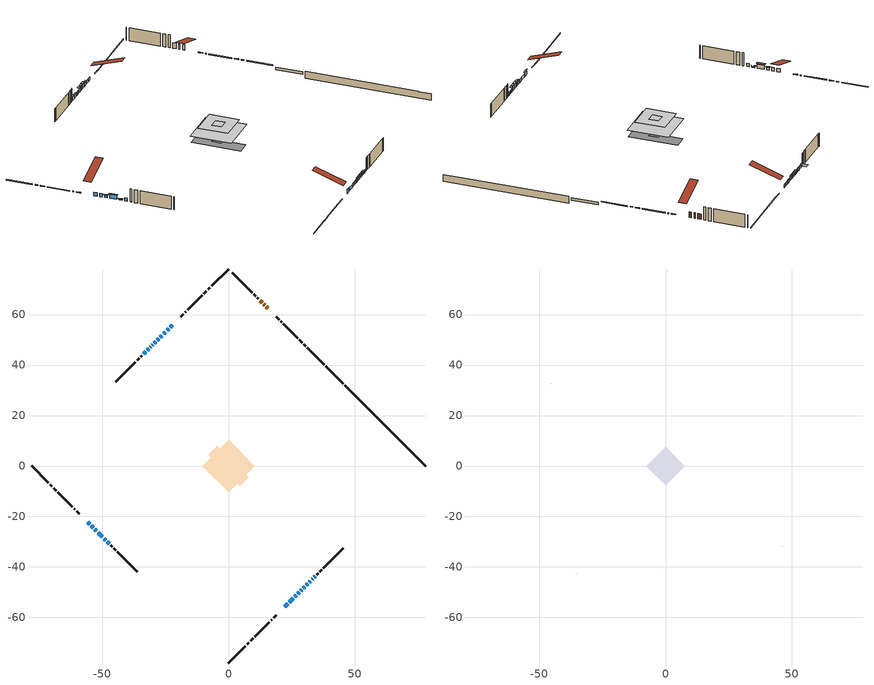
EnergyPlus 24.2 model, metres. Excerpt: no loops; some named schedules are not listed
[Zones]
conditioned space
 floor outside (Floor1 construction): -0.49,0 0,0.49 0.49,0 0,-0.49 z0.62
 floor outside (Floor2 construction): -0.43,0 0,0.43 0.43,0 0,-0.43 z0.62
 floor adiabatic (Floor5 construction): -2.42,0 0,2.42 2.42,0 0,-2.42 z0.62
 floor adiabatic (AdiabaticFloorConstruction): -10.45,0 0,10.45 10.45,0 0,-10.45 z3.06
 floor foundation (Slab1 construction): -7.97,4.53 -4.53,7.97 7.97,-4.53 4.53,-7.97 z-1.97
 floor foundation (Slab2 construction): -2.42,0 0,2.42 2.42,0 0,-2.42 z-0.65
 wall outside (RimJoist1 construction): 0,-78.03 6.7,-71.32 / -78.03,0 -71.32,-6.7 / 0,78.03 -6.7,71.32 / 37.92,40.11 31.22,46.81 z0.62:0.92
 wall outside (RimJoist2 construction): 7.36,-70.67 8.07,-69.96 / -70.67,-7.36 -69.96,-8.07 / -7.36,70.67 -8.07,69.96 / 30.56,47.47 29.85,48.18 z0.62:0.92
 wall outside (RimJoist3 construction): 8.72,-69.3 9.83,-68.2 / -69.3,-8.72 -68.2,-9.83 / -8.72,69.3 -9.83,68.2 / 29.19,48.83 28.09,49.94 z0.62:0.92
 wall outside (RimJoist4 construction): 10.49,-67.54 16.23,-61.8 / -67.54,-10.49 -61.8,-16.23 / -10.49,67.54 -16.23,61.8 / 27.43,50.59 21.69,56.34 z0.62:0.92
 wall outside (RimJoist5 construction): 16.89,-61.14 17.19,-60.83 / -61.14,-16.89 -60.83,-17.19 / -16.89,61.14 -17.19,60.83 / 21.03,56.99 20.72,57.3 z0.62:0.92
 wall outside (RimJoist6 construction): 17.85,-60.18 18.96,-59.07 / -60.18,-17.85 -59.07,-18.96 / -17.85,60.18 -18.96,59.07 / 20.07,57.96 18.96,59.06 z0.62:0.92
 wall outside (AdiabaticWallConstruction 1): 15.59,62.43 14.99,63.04 / 14.33,63.7 13.99,64.04 / 13.33,64.7 12.52,65.5 z0.62:2.65
 wall outside (AdiabaticWallConstruction): 22.32,-55.7 23.47,-54.55 z0.62:1.89; -22.32,55.7 -23.09,54.93 / -23.75,54.28 -24.33,53.69 / -55.7,-22.32 -54.93,-23.09 / -54.28,-23.75 -53.62,-24.41 / 24.13,-53.9 25.57,-52.46 / 26.22,-51.8 26.81,-51.22 / -29.99,48.04 -30.21,47.81 / -30.87,47.16 -31.02,47.01 / 33.09,-44.94 33.38,-44.65 / -47.93,-30.09 -47.21,-30.81 z0.62:1.84; -24.99,53.04 -25.74,52.28 / -31.67,46.36 -32.21,45.82 / -32.87,45.16 -33.62,44.4 z0.62:1.69; 27.47,-50.56 28.01,-50.02 z0.62:1.59; 28.66,-49.36 28.99,-49.04 z0.62:2.04; -52.96,-25.06 -52.31,-25.71 z0.62:1.48; 29.64,-48.38 30.22,-47.81 / 30.87,-47.15 31.34,-46.68 / -26.4,51.63 -26.98,51.05 / -27.63,50.39 -28.21,49.82 / -28.86,49.16 -29.33,48.69 / 32,-46.03 32.43,-45.6 z0.62:2.15; -51.66,-26.37 -49.93,-28.1 z0.62:2.14; -49.28,-28.75 -48.59,-29.44 z0.62:0.93; 34.03,-44 34.39,-43.64 z0.62:1.33
 wall outside (Wall1 construction): 35.05,-42.98 35.51,-42.52 / -46.56,-31.47 -46.09,-31.93 / -34.28,43.75 -34.74,43.28 / 11.87,66.16 11.4,66.63 z0.62:5.5
 wall outside (Wall2 construction): 36.17,-41.86 36.95,-41.08 / -45.44,-32.59 -44.66,-33.37 / -35.4,42.63 -36.18,41.85 / 10.74,67.28 9.96,68.06 z0.62:5.5
 wall outside (Wall3 construction): 37.6,-40.42 45.51,-32.52 / -44,-34.03 -36.09,-41.93 / -36.84,41.19 -44.74,33.29 / 9.31,68.72 1.4,76.62 z0.62:5.5
 wall foundation (FoundationWall1 construction): 46.13,31.9,-1.97 46.13,31.9,0.62 74.84,3.19,0.62 74.84,3.19,0.46 78.03,0,0.46 78.03,0,-1.97
 wall foundation (FoundationWall2 construction): 45.47,32.55 38.57,39.45 z-0.65:0.26
 window (WindowConstruction): 22.32,-55.7 23.47,-54.55 z0.62:1.89
 window (WindowConstruction 3): -22.32,55.7 -23.09,54.94 z0.62:1.84
 window (WindowConstruction 4): -23.75,54.28 -24.33,53.69 z0.62:1.84
 window (WindowConstruction 5): -55.7,-22.32 -54.94,-23.09 z0.62:1.84
 window (WindowConstruction 6): -24.99,53.04 -25.74,52.28 z0.62:1.69
 window (WindowConstruction 7): -54.28,-23.75 -53.62,-24.41 z0.62:1.84
 window (WindowConstruction 8): 24.13,-53.9 25.57,-52.46 z0.62:1.84
 window (WindowConstruction 9): 26.23,-51.8 26.81,-51.22 z0.62:1.84
 window (WindowConstruction 10): 27.47,-50.56 28.01,-50.02 z0.62:1.59
 window (WindowConstruction 11): 28.66,-49.36 28.99,-49.04 z0.62:2.04
 window (WindowConstruction 20): -52.96,-25.06 -52.31,-25.71 z0.62:1.48
 window (WindowConstruction 12): 29.64,-48.38 30.22,-47.81 z0.62:2.14
 window (WindowConstruction 13): 30.87,-47.15 31.34,-46.68 z0.62:2.14
 window (WindowConstruction 14): -26.4,51.63 -26.98,51.05 z0.62:2.14
 window (WindowConstruction 15): -27.63,50.39 -28.21,49.82 z0.62:2.14
 window (WindowConstruction 16): -28.87,49.16 -29.33,48.69 z0.62:2.14
 window (WindowConstruction 17): -29.99,48.04 -30.21,47.81 z0.62:1.84
 window (WindowConstruction 18): -51.66,-26.37 -49.93,-28.1 z0.62:2.14
 window (WindowConstruction 19): 32,-46.03 32.43,-45.6 z0.62:2.14
 window (WindowConstruction 24): -30.87,47.16 -31.01,47.01 z0.62:1.84
 window (WindowConstruction 25): 33.09,-44.94 33.37,-44.65 z0.62:1.84
 window (WindowConstruction 21): -49.27,-28.75 -48.59,-29.44 z0.62:0.92
 window (WindowConstruction 22): -31.67,46.36 -32.21,45.82 z0.62:1.69
 window (WindowConstruction 23): 34.03,-44 34.39,-43.64 z0.62:1.33
 window (WindowConstruction 1): -47.93,-30.09 -47.21,-30.81 z0.62:1.84
 window (WindowConstruction 2): -32.87,45.16 -33.62,44.41 z0.62:1.69
 door (Door): 15.59,62.43 14.99,63.04 z0.62:2.65
 door (Door 1): 14.33,63.7 13.99,64.04 z0.62:2.65
 door (Door 2): 13.33,64.7 12.52,65.5 z0.62:2.65
 ceiling adiabatic (AdiabaticFloorConstruction): 0,-10.45 10.45,0 0,10.45 -10.45,0 z3.06
attic - vented
 floor to conditioned space (Floor3 construction Reversed): -2.42,0 0,2.42 2.42,0 0,-2.42 z5.5
 floor to conditioned space (Floor4 construction Reversed): -7.63,0 0,7.63 7.63,0 0,-7.63 z5.5
 wall outside (Wall5 construction): 46.17,-31.86 46.25,-31.77 / -35.44,-42.59 -35.35,-42.68 / -45.4,32.63 -45.49,32.54 / 0.75,77.28 0.66,77.37 z0.62:5.5
 roof outside (Roof1 construction): 21.67,-56.36,5.5 13.87,-48.56,9.17 11.82,-50.62,9.17 19.61,-58.41,5.5; -56.36,-21.67,5.5 -48.56,-13.87,9.17 -50.62,-11.82,9.17 -58.41,-19.61,5.5; -21.67,56.36,5.5 -13.87,48.56,9.17 -11.82,50.62,9.17 -19.61,58.41,5.5; 16.25,61.78,5.5 8.45,53.98,9.17 10.51,51.93,9.17 18.3,59.72,5.5
shading: 23.68,-54.34 22.11,-55.91 22.32,-56.12 23.9,-54.55 z2.19; -25.96,52.07 -24.78,53.25 -24.99,53.46 -26.17,52.28 z1.99; 28.22,-49.81 27.26,-50.77 27.69,-51.2 28.65,-50.24 z1.88; 29.2,-48.83 28.45,-49.58 28.88,-50.01 29.63,-49.26 z2.34; -52.1,-25.92 -53.17,-24.85 -53.38,-25.06 -52.31,-26.13 z1.78; 30.43,-47.6 29.43,-48.6 29.86,-49.03 30.86,-48.03 z2.44; 31.55,-46.47 30.66,-47.36 31.09,-47.79 31.98,-46.9 z2.44; -27.19,50.84 -26.19,51.84 -26.62,52.27 -27.62,51.27 z2.44; -28.42,49.61 -27.42,50.6 -27.85,51.04 -28.85,50.04 z2.44; -29.54,48.48 -28.65,49.37 -29.09,49.8 -29.98,48.91 z2.44; -49.72,-28.31 -51.87,-26.16 -52.3,-26.59 -50.15,-28.74 z2.44; 32.64,-45.38 31.79,-46.24 32.22,-46.67 33.07,-45.82 z2.44; -48.38,-29.65 -49.49,-28.54 -49.7,-28.75 -48.59,-29.86 z1.22; -32.42,45.61 -31.46,46.57 -31.67,46.78 -32.63,45.82 z1.99; 34.6,-43.43 33.82,-44.21 34.03,-44.42 34.81,-43.64 z1.63; -33.83,44.19 -32.66,45.37 -34.38,47.1 -35.56,45.92 z1.99
[Building]
Building 1: Terrain=Suburbs
[Site:Location]
London AP_ON: Latitude {deg}=43.03; Longitude {deg}=-81.15; Time Zone {hr}=-5; Elevation {m}=278; Keep Site Location Information=Yes
[Site:GroundTemperature:Shallow]
3.98693, 1.93205, 1.76749, 2.74264, 6.6573, 10.5537, 13.9317, 16.0716, 16.2534, 14.513, 11.2211, 7.44421
[Site:WaterMainsTemperature]
Calculation Method=Schedule; Temperature Schedule=mains temperature schedule
[Material] Roughness=Rough; Thermal Absorptance=0.9
Name | Thickness {m} | Conductivity {W/m-K} | Density {kg/m3} | Specific Heat {J/kg-K} | Solar Absorptance | Visible Absorptance
asphalt or fiberglass shingles | 0.00635 | 0.162714 | 1121.4 | 1465.45 | 0.4 | 0.4
ceiling stud and cavity | 0.1397 | 0.0769517 | 65.682 | 1177.47 | 0.7 | 0.7
ceiling stud and cavity 1 | 0.1397 | 0.0763592 | 65.682 | 1177.47 | 0.7 | 0.7
concrete 4.0 in. | 0.1016 | 1.803125 | 2242.8 | 837.4 | 0.7 | 0.7
concrete 8.0 in. | 0.2032 | 1.803125 | 2242.8 | 837.4 | 0.7 | 0.7
door material | 0.04445 | 0.20624 | 512.64 | 1214.23 | 0.7 | 0.7
door material 1 | 0.04445 | 0.188738 | 512.64 | 1214.23 | 0.7 | 0.7
door material 2 | 0.04445 | 0.327969 | 512.64 | 1214.23 | 0.7 | 0.7
exterior vertical ins | 0.00202101 | 0.029427 | 32.04 | 1214.23 | 0.7 | 0.7
floor covering | 0.0127 | 0.0433444 | 54.468 | 1339.84 | 0.6 | 0.6
floor covering 1 | 0.0127 | 9.015625 | 54.468 | 1339.84 | 0.6 | 0.6
floor rigid ins; wall rigid ins | 0.512978 | 0.029427 | 32.04 | 1214.23 | 0.7 | 0.7
floor stud and cavity | 0.1397 | 0.466151 | 92.3553 | 1139.71 | 0.7 | 0.7
floor stud and cavity 1 | 0.0889 | 0.181937 | 50.32683 | 1063.81 | 0.7 | 0.7
floor stud and cavity 2 | 0.1397 | 0.105798 | 92.3553 | 1139.71 | 0.7 | 0.7
floor stud and cavity 3 | 0.1397 | 1.75129 | 37.0049 | 1207.88 | 0.7 | 0.7
furniture material conditioned space 1 | 0.1524 | 0.115458 | 640.8 | 1214.23 | 0.6 | 0.6
gypsum board | 0.0127 | 0.160291 | 801 | 837.4 | 0.6 | 0.6
gypsum board 1 | 0.00254 | 0.160291 | 801 | 837.4 | 0.6 | 0.6
gypsum board 2 | 0.0127 | 0.160291 | 801 | 837.4 | 0.7 | 0.7
osb sheathing 0.5 in. | 0.0127 | 0.115458 | 512.64 | 1214.23 | 0.7 | 0.7
osb sheathing 0.75 in. | 0.01905 | 0.115458 | 512.64 | 1214.23 | 0.7 | 0.7
osb sheathing 2.0 in. | 0.0508 | 0.115458 | 512.64 | 1214.23 | 0.7 | 0.7
rim joist rigid ins | 0.051816 | 0.029427 | 32.04 | 1214.23 | 0.7 | 0.7
rim joist stud and cavity | 0.0508 | 0.194335 | 50.32683 | 1063.81 | 0.6 | 0.6
rim joist stud and cavity 1 | 0.0508 | 0.349359 | 125.044 | 1163.47 | 0.6 | 0.6
rim joist stud and cavity 2 | 0.0508 | 0.0322138 | 125.044 | 1163.47 | 0.6 | 0.6
rim joist stud and cavity 3 | 0.0508 | 0.0296634 | 125.044 | 1163.47 | 0.6 | 0.6
rim joist stud and cavity 4 | 0.0508 | 0.0329873 | 125.044 | 1163.47 | 0.6 | 0.6
rim joist stud and cavity 5 | 0.0508 | 0.0298784 | 125.044 | 1163.47 | 0.6 | 0.6
wall stud and cavity | 0.1397 | 0.435945 | 139.0536 | 1170.24 | 0.7 | 0.7
wall stud and cavity 1 | 0.0889 | 0.237906 | 50.32683 | 1063.81 | 0.7 | 0.7
wall stud and cavity 2 | 0.1397 | 1.417 | 139.0536 | 1170.24 | 0.7 | 0.7
wall stud and cavity 3 | 0.0889 | 6.1454 | 50.32683 | 1063.81 | 0.6 | 0.6
wall stud and cavity 4 | 0.0889 | 0.380278 | 52.3479 | 1209.89 | 0.7 | 0.7
wall stud and cavity 5 | 0.0889 | 0.391764 | 83.0341 | 1211.67 | 0.7 | 0.7
wood siding | 0.0254 | 0.102417 | 544.68 | 1172.36 | 0.25 | 0.25
wood siding 1 | 0.00254 | 0.102417 | 544.68 | 1172.36 | 0.25 | 0.25
wood siding 2; wood siding 3; wood siding 4 | 0.0254 | 0.102417 | 544.68 | 1172.36 | 0.7 | 0.7
[WindowMaterial:SimpleGlazingSystem]
Name | U-Factor {W/m2-K} | Solar Heat Gain Coefficient
WindowMaterial | 2.906 | 0.68
WindowMaterial 1 | 3.304596 | 0.65
WindowMaterial 10 | 3.273367 | 0.55
WindowMaterial 11 | 3.21715 | 0.31
WindowMaterial 12 | 3.27223 | 0.54
WindowMaterial 13 | 5.16812 | 0.65
WindowMaterial 14 | 3.31425 | 0.52
WindowMaterial 15 | 3.30573 | 0.63
WindowMaterial 16 | 3.304596 | 0.47
WindowMaterial 17 | 3.230782 | 0.4
WindowMaterial 2 | 3.30346 | 0.65
WindowMaterial 3 | 3.281884 | 0.56
WindowMaterial 4 | 3.27734 | 0.53
WindowMaterial 5 | 3.273367 | 0.58
WindowMaterial 6 | 3.281884 | 0.55
WindowMaterial 7 | 3.267689 | 0.54
WindowMaterial 8 | 3.26428 | 0.46
WindowMaterial 9 | 2.93609 | 0.65
[Construction]
AdiabaticFloorConstruction: floor stud and cavity 3, floor rigid ins, osb sheathing 0.75 in., floor covering
AdiabaticWallConstruction: wood siding 3, wall rigid ins, wall stud and cavity 4, gypsum board
AdiabaticWallConstruction 1: wood siding 4, wall rigid ins, wall stud and cavity 4, gypsum board
Door: door material
Door 1: door material 1
Door 2: door material 2
Floor1 construction: floor stud and cavity, osb sheathing 0.75 in., floor covering
Floor2 construction: floor stud and cavity 1, floor covering 1
Floor3 construction Reversed: gypsum board, ceiling stud and cavity
Floor4 construction Reversed: gypsum board, ceiling stud and cavity 1
Floor5 construction: floor stud and cavity 2, osb sheathing 0.75 in., floor covering
FoundationWall1 construction: concrete 8.0 in.
FoundationWall2 construction: concrete 8.0 in., gypsum board 2
furniture construction conditioned space 1: furniture material conditioned space 1
PartitionWallConstruction: gypsum board, wall stud and cavity 5, gypsum board
RimJoist1 construction: wood siding 2, rim joist stud and cavity
RimJoist2 construction: wood siding 2, rim joist rigid ins, osb sheathing 2.0 in., rim joist stud and cavity 1
RimJoist3 construction: wood siding 2, osb sheathing 2.0 in., rim joist stud and cavity 2
RimJoist4 construction: wood siding 2, osb sheathing 2.0 in., rim joist stud and cavity 3
RimJoist5 construction: wood siding 2, osb sheathing 2.0 in., rim joist stud and cavity 4
RimJoist6 construction: wood siding 2, osb sheathing 2.0 in., rim joist stud and cavity 5
Roof1 construction: asphalt or fiberglass shingles
Slab1 construction; Slab2 construction: concrete 4.0 in.
Wall1 construction: wood siding, osb sheathing 0.5 in., wall stud and cavity, gypsum board
Wall2 construction: wood siding 1, wall stud and cavity 1, gypsum board 1
Wall3 construction: wood siding, osb sheathing 0.5 in., wall stud and cavity 2, gypsum board
Wall5 construction: wood siding 1, wall stud and cavity 3
WindowConstruction: WindowMaterial
WindowConstruction 1: WindowMaterial 1
WindowConstruction 10: WindowMaterial 7
WindowConstruction 11: WindowMaterial 8
WindowConstruction 12; WindowConstruction 15; WindowConstruction 18; WindowConstruction 8: WindowMaterial 6
WindowConstruction 13; WindowConstruction 4; WindowConstruction 9: WindowMaterial 4
WindowConstruction 14: WindowMaterial 9
WindowConstruction 16: WindowMaterial 10
WindowConstruction 17: WindowMaterial 11
WindowConstruction 19: WindowMaterial 12
WindowConstruction 2; WindowConstruction 6: WindowMaterial 2
WindowConstruction 20: WindowMaterial 13
WindowConstruction 21: WindowMaterial 14
WindowConstruction 22: WindowMaterial 15
WindowConstruction 23: WindowMaterial 16
WindowConstruction 24; WindowConstruction 25: WindowMaterial 17
WindowConstruction 3; WindowConstruction 5: WindowMaterial 3
WindowConstruction 7: WindowMaterial 5
[Zone] Multiplier=1; Part of Total Floor Area=Yes
Name | Volume {m3}
attic - vented | 76.4318
conditioned space | 903.8
[Space]
Name | Zone | Volume {m3}
attic - vented 1 | attic - vented | 76.4318
conditioned space 1 | conditioned space | 903.8
[ZoneInfiltration:EffectiveLeakageArea]
infil attic - vented 1: Zone or Space=attic - vented 1; Schedule=Always On Discrete; Effective Air Leakage Area {cm2}=5590.69; Stack Coefficient=0.000594671; Wind Coefficient=1.64763e-05
[ZoneMixing]
whole house fan mix: Zone or Space=attic - vented; Schedule=Always On Continuous; Design Flow Rate Calculation Method=Flow/Zone; Design Flow Rate {m3/s}=0; Source Zone or Space=conditioned space
[SurfaceProperty:ExposedFoundationPerimeter] Exposed Perimeter Calculation Method=TotalExposedPerimeter
Name | Total Exposed Perimeter {m}
Slab1 | 45.11
Slab2 | 9.754
[InternalMass] Zone or ZoneList=conditioned space; Space or SpaceList=conditioned space 1
Name | Construction | Surface Area {m2}
furniture mass conditioned space 1 | furniture construction conditioned space 1 | 131.42
partition wall mass | PartitionWallConstruction | 316.865
[Lights]
interior lighting: Zone or ZoneList or Space or SpaceList=conditioned space 1; Schedule=interior lighting schedule; Design Level Calculation Method=LightingLevel; Lighting Level {W}=343.2; Return Air Fraction=0; Fraction Radiant=0.6; Fraction Visible=0.2; Fraction Replaceable=1
[People]
occupants: Zone or ZoneList or Space or SpaceList=conditioned space 1; Number of People Schedule=occupants schedule; Number of People Calculation Method=People; Number of People=3; Fraction Radiant=0.314171; Sensible Heat Fraction=0.56303; Activity Level Schedule=occupants activity schedule; Carbon Dioxide Generation Rate {m3/s-W}=0; Enable ASHRAE 55 Comfort Warnings=No; Mean Radiant Temperature Calculation Type=EnclosureAveraged
[ElectricEquipment] Zone or ZoneList or Space or SpaceList=conditioned space 1; Design Level Calculation Method=EquipmentLevel
Name | Schedule | Design Level {W} | Fraction Latent | Fraction Radiant | Fraction Lost
clothes dryer | clothes dryer schedule | 140.772 | 0.015 | 0.081 | 0.85
clothes washer | clothes washer schedule | 32.1985 | 0.03 | 0.162 | 0.7
cooking range | cooking range schedule | 215.147 | 0.08 | 0.432 | 0.2
dishwasher | dishwasher schedule | 66.8632 | 0.3 | 0.18 | 0.4
fridge | fridge schedule | 72.9452 | 0 | 0.6 | 0
mech vent house fan | mech vent house fan schedule | 0 | 0 | 0 | 1
mech vent house fan cfis | mech vent house fan cfis schedule | 0 | 0 | 0 | 0
mech vent range fan 0 | mech vent range fan 0 schedule | 57 | 0 | 0 | 1
misc plug loads | misc plug loads schedule | 494.7 | 0.045 | 0.513 | 0.1
whole house fan | Always On Discrete | 0 | 0 | 0 | 1
[OtherEquipment] Zone or ZoneList or Space or SpaceList=conditioned space 1; Design Level Calculation Method=EquipmentLevel
Name | Fuel Type | Schedule | Design Level {W} | Fraction Latent | Fraction Radiant | Fraction Lost
clothes dryer 1 | Electricity | clothes dryer schedule | 0 | 0.015 | 0.081 | 0.85
cooking range 1 | Electricity | cooking range schedule | 0 | 0.08 | 0.432 | 0.2
general water use latent | None | general water use schedule | 62.594 | 1 | 0 | 0
general water use sensible | None | general water use schedule | -61.6891 | 0 | 0.6 | 0
mech vent house fan latent load | None | Always On Discrete | 0 | 1 | 0 | 0
mech vent house fan sensible load | None | Always On Discrete | 0 | 0 | 0 | 0
water heater energy adjustment1 | NaturalGas | Always On Discrete | 0.01 | 0 | 0 | 1
[ZoneInfiltration:DesignFlowRate] Zone or ZoneList or Space or SpaceList=conditioned space 1; Schedule=Always On Discrete; Design Flow Rate Calculation Method=Flow/Zone; Design Flow Rate {m3/s}=0
infil flow; natural vent flow; whole house fan flow
[Foundation:Kiva] Initial Indoor Air Temperature {C}=18; Wall Depth Below Slab {m}=0.2032
Name | Wall Height Above Grade {m} | Custom Block Material Name 1 | Custom Block Depth 1 {m} | Custom Block X Position 1 {m} | Custom Block Z Position 1 {m}
Foundation Kiva 1 | 0.619994
Foundation Kiva 2 | 0.260025 | exterior vertical ins | 0.910011 | 0.2159 | 0
[Foundation:Kiva:Settings]
Soil Conductivity {W/m-K}=0.849921; Soil Density {kg/m3}=1842.3; Soil Specific Heat {J/kg-K}=418.7; Ground Solar Absorptivity=0.9; Ground Thermal Absorptivity=0.9; Ground Surface Roughness {m}=0.03; Far-Field Width {m}=40; Deep-Ground Boundary Condition=ZeroFlux; Deep-Ground Depth {m}=40; Minimum Cell Dimension {m}=0.2; Maximum Cell Growth Coefficient=3; Simulation Timestep=Timestep
[Exterior:Lights]
exterior lighting: Schedule=exterior lighting schedule; Design Level {W}=75.6
[Schedule:Constant]
Name | Hourly Value
Always On Continuous; mech vent house fan schedule; mech vent house fan cfis schedule; Always On Discrete | 1
occupants activity schedule | 117.228
fridge schedule | 0
[Schedule:Week:Daily]
interior lighting schedule Week Rule - Jan1-Jan27: interior lighting schedule day, interior lighting schedule day, interior lighting schedule day, interior lighting schedule day, interior lighting schedule day, interior lighting schedule day, interior lighting schedule day, interior lighting schedule default day, interior lighting schedule default day, interior lighting schedule default day, interior lighting schedule default day, interior lighting schedule default day
interior lighting schedule Week Rule - Jan28-Feb3: interior lighting schedule day, interior lighting schedule day, interior lighting schedule day, interior lighting schedule day, interior lighting schedule day 1, interior lighting schedule day 1, interior lighting schedule day 1, interior lighting schedule default day, interior lighting schedule default day, interior lighting schedule default day, interior lighting schedule default day, interior lighting schedule default day
interior lighting schedule Week Rule - Feb4-Feb24: interior lighting schedule day 1, interior lighting schedule day 1, interior lighting schedule day 1, interior lighting schedule day 1, interior lighting schedule day 1, interior lighting schedule day 1, interior lighting schedule day 1, interior lighting schedule default day, interior lighting schedule default day, interior lighting schedule default day, interior lighting schedule default day, interior lighting schedule default day
interior lighting schedule Week Rule - Feb25-Mar3: interior lighting schedule day 1, interior lighting schedule day 1, interior lighting schedule day 1, interior lighting schedule day 1, interior lighting schedule day 2, interior lighting schedule day 2, interior lighting schedule day 2, interior lighting schedule default day, interior lighting schedule default day, interior lighting schedule default day, interior lighting schedule default day, interior lighting schedule default day
interior lighting schedule Week Rule - Mar4-Mar31: interior lighting schedule day 2, interior lighting schedule day 2, interior lighting schedule day 2, interior lighting schedule day 2, interior lighting schedule day 2, interior lighting schedule day 2, interior lighting schedule day 2, interior lighting schedule default day, interior lighting schedule default day, interior lighting schedule default day, interior lighting schedule default day, interior lighting schedule default day
interior lighting schedule Week Rule - Apr1-Apr28: interior lighting schedule day 3, interior lighting schedule day 3, interior lighting schedule day 3, interior lighting schedule day 3, interior lighting schedule day 3, interior lighting schedule day 3, interior lighting schedule day 3, interior lighting schedule default day, interior lighting schedule default day, interior lighting schedule default day, interior lighting schedule default day, interior lighting schedule default day
interior lighting schedule Week Rule - Apr29-May5: interior lighting schedule day 3, interior lighting schedule day 3, interior lighting schedule day 4, interior lighting schedule day 4, interior lighting schedule day 4, interior lighting schedule day 4, interior lighting schedule day 4, interior lighting schedule default day, interior lighting schedule default day, interior lighting schedule default day, interior lighting schedule default day, interior lighting schedule default day
interior lighting schedule Week Rule - May6-May26: interior lighting schedule day 4, interior lighting schedule day 4, interior lighting schedule day 4, interior lighting schedule day 4, interior lighting schedule day 4, interior lighting schedule day 4, interior lighting schedule day 4, interior lighting schedule default day, interior lighting schedule default day, interior lighting schedule default day, interior lighting schedule default day, interior lighting schedule default day
interior lighting schedule Week Rule - May27-Jun2: interior lighting schedule day 4, interior lighting schedule day 4, interior lighting schedule day 4, interior lighting schedule day 4, interior lighting schedule day 4, interior lighting schedule day 5, interior lighting schedule day 5, interior lighting schedule default day, interior lighting schedule default day, interior lighting schedule default day, interior lighting schedule default day, interior lighting schedule default day
interior lighting schedule Week Rule - Jun3-Jun30: interior lighting schedule day 5, interior lighting schedule day 5, interior lighting schedule day 5, interior lighting schedule day 5, interior lighting schedule day 5, interior lighting schedule day 5, interior lighting schedule day 5, interior lighting schedule default day, interior lighting schedule default day, interior lighting schedule default day, interior lighting schedule default day, interior lighting schedule default day
interior lighting schedule Week Rule - Jul1-Jul28: interior lighting schedule day 6, interior lighting schedule day 6, interior lighting schedule day 6, interior lighting schedule day 6, interior lighting schedule day 6, interior lighting schedule day 6, interior lighting schedule day 6, interior lighting schedule default day, interior lighting schedule default day, interior lighting schedule default day, interior lighting schedule default day, interior lighting schedule default day
interior lighting schedule Week Rule - Jul29-Aug4: interior lighting schedule day 6, interior lighting schedule day 6, interior lighting schedule day 6, interior lighting schedule day 7, interior lighting schedule day 7, interior lighting schedule day 7, interior lighting schedule day 7, interior lighting schedule default day, interior lighting schedule default day, interior lighting schedule default day, interior lighting schedule default day, interior lighting schedule default day
interior lighting schedule Week Rule - Aug5-Aug25: interior lighting schedule day 7, interior lighting schedule day 7, interior lighting schedule day 7, interior lighting schedule day 7, interior lighting schedule day 7, interior lighting schedule day 7, interior lighting schedule day 7, interior lighting schedule default day, interior lighting schedule default day, interior lighting schedule default day, interior lighting schedule default day, interior lighting schedule default day
interior lighting schedule Week Rule - Aug26-Sep1: interior lighting schedule day 7, interior lighting schedule day 7, interior lighting schedule day 7, interior lighting schedule day 7, interior lighting schedule day 7, interior lighting schedule day 7, interior lighting schedule day 8, interior lighting schedule default day, interior lighting schedule default day, interior lighting schedule default day, interior lighting schedule default day, interior lighting schedule default day
interior lighting schedule Week Rule - Sep2-Sep29: interior lighting schedule day 8, interior lighting schedule day 8, interior lighting schedule day 8, interior lighting schedule day 8, interior lighting schedule day 8, interior lighting schedule day 8, interior lighting schedule day 8, interior lighting schedule default day, interior lighting schedule default day, interior lighting schedule default day, interior lighting schedule default day, interior lighting schedule default day
interior lighting schedule Week Rule - Sep30-Oct6: interior lighting schedule day 8, interior lighting schedule day 9, interior lighting schedule day 9, interior lighting schedule day 9, interior lighting schedule day 9, interior lighting schedule day 9, interior lighting schedule day 9, interior lighting schedule default day, interior lighting schedule default day, interior lighting schedule default day, interior lighting schedule default day, interior lighting schedule default day
interior lighting schedule Week Rule - Oct7-Oct27: interior lighting schedule day 9, interior lighting schedule day 9, interior lighting schedule day 9, interior lighting schedule day 9, interior lighting schedule day 9, interior lighting schedule day 9, interior lighting schedule day 9, interior lighting schedule default day, interior lighting schedule default day, interior lighting schedule default day, interior lighting schedule default day, interior lighting schedule default day
interior lighting schedule Week Rule - Oct28-Nov3: interior lighting schedule day 9, interior lighting schedule day 9, interior lighting schedule day 9, interior lighting schedule day 9, interior lighting schedule day 10, interior lighting schedule day 10, interior lighting schedule day 10, interior lighting schedule default day, interior lighting schedule default day, interior lighting schedule default day, interior lighting schedule default day, interior lighting schedule default day
interior lighting schedule Week Rule - Nov4-Nov24: interior lighting schedule day 10, interior lighting schedule day 10, interior lighting schedule day 10, interior lighting schedule day 10, interior lighting schedule day 10, interior lighting schedule day 10, interior lighting schedule day 10, interior lighting schedule default day, interior lighting schedule default day, interior lighting schedule default day, interior lighting schedule default day, interior lighting schedule default day
interior lighting schedule Week Rule - Nov25-Dec1: interior lighting schedule day 10, interior lighting schedule day 10, interior lighting schedule day 10, interior lighting schedule day 10, interior lighting schedule day 10, interior lighting schedule day 10, interior lighting schedule day 11, interior lighting schedule default day, interior lighting schedule default day, interior lighting schedule default day, interior lighting schedule default day, interior lighting schedule default day
interior lighting schedule Week Rule - Dec2-Dec31: interior lighting schedule day 11, interior lighting schedule day 11, interior lighting schedule day 11, interior lighting schedule day 11, interior lighting schedule day 11, interior lighting schedule day 11, interior lighting schedule day 11, interior lighting schedule default day, interior lighting schedule default day, interior lighting schedule default day, interior lighting schedule default day, interior lighting schedule default day
occupants schedule Week Rule - Jan1-Dec31: occupants schedule day, occupants schedule day, occupants schedule day, occupants schedule day, occupants schedule day, occupants schedule day, occupants schedule day, occupants schedule default day, occupants schedule default day, occupants schedule default day, occupants schedule default day, occupants schedule default day
clothes dryer schedule Week Rule - Jan1-Dec31: clothes dryer schedule day, clothes dryer schedule day, clothes dryer schedule day, clothes dryer schedule day, clothes dryer schedule day, clothes dryer schedule day, clothes dryer schedule day, clothes dryer schedule default day, clothes dryer schedule default day, clothes dryer schedule default day, clothes dryer schedule default day, clothes dryer schedule default day
clothes washer schedule Week Rule - Jan1-Dec31: clothes washer schedule day, clothes washer schedule day, clothes washer schedule day, clothes washer schedule day, clothes washer schedule day, clothes washer schedule day, clothes washer schedule day, clothes washer schedule default day, clothes washer schedule default day, clothes washer schedule default day, clothes washer schedule default day, clothes washer schedule default day
cooking range schedule Week Rule - Jan1-Dec31: cooking range schedule day, cooking range schedule day, cooking range schedule day, cooking range schedule day, cooking range schedule day, cooking range schedule day, cooking range schedule day, cooking range schedule default day, cooking range schedule default day, cooking range schedule default day, cooking range schedule default day, cooking range schedule default day
dishwasher schedule Week Rule - Jan1-Dec31: dishwasher schedule day, dishwasher schedule day, dishwasher schedule day, dishwasher schedule day, dishwasher schedule day, dishwasher schedule day, dishwasher schedule day, dishwasher schedule default day, dishwasher schedule default day, dishwasher schedule default day, dishwasher schedule default day, dishwasher schedule default day
mech vent range fan 0 schedule Week Rule - Jan1-Dec31: mech vent range fan 0 schedule day, mech vent range fan 0 schedule day, mech vent range fan 0 schedule day, mech vent range fan 0 schedule day, mech vent range fan 0 schedule day, mech vent range fan 0 schedule day, mech vent range fan 0 schedule day, mech vent range fan 0 schedule default day, mech vent range fan 0 schedule default day, mech vent range fan 0 schedule default day, mech vent range fan 0 schedule default day, mech vent range fan 0 schedule default day
misc plug loads schedule Week Rule - Jan1-Dec31: misc plug loads schedule day, misc plug loads schedule day, misc plug loads schedule day, misc plug loads schedule day, misc plug loads schedule day, misc plug loads schedule day, misc plug loads schedule day, misc plug loads schedule default day, misc plug loads schedule default day, misc plug loads schedule default day, misc plug loads schedule default day, misc plug loads schedule default day
[Schedule:Year]
interior lighting schedule: interior lighting schedule Week Rule - Jan1-Jan27, 1, 1, 1, 27, interior lighting schedule Week Rule - Jan28-Feb3, 1, 28, 2, 3, interior lighting schedule Week Rule - Feb4-Feb24, 2, 4, 2, 24, interior lighting schedule Week Rule - Feb25-Mar3, 2, 25, 3, 3, interior lighting schedule Week Rule - Mar4-Mar31, 3, 4, 3, 31, interior lighting schedule Week Rule - Apr1-Apr28, 4, 1, 4, 28, interior lighting schedule Week Rule - Apr29-May5, 4, 29, 5, 5, interior lighting schedule Week Rule - May6-May26, 5, 6, 5, 26, interior lighting schedule Week Rule - May27-Jun2, 5, 27, 6, 2, interior lighting schedule Week Rule - Jun3-Jun30, 6, 3, 6, 30, interior lighting schedule Week Rule - Jul1-Jul28, 7, 1, 7, 28, interior lighting schedule Week Rule - Jul29-Aug4, 7, 29, 8, 4, interior lighting schedule Week Rule - Aug5-Aug25, 8, 5, 8, 25, interior lighting schedule Week Rule - Aug26-Sep1, 8, 26, 9, 1, interior lighting schedule Week Rule - Sep2-Sep29, 9, 2, 9, 29, interior lighting schedule Week Rule - Sep30-Oct6, 9, 30, 10, 6, interior lighting schedule Week Rule - Oct7-Oct27, 10, 7, 10, 27, interior lighting schedule Week Rule - Oct28-Nov3, 10, 28, 11, 3, interior lighting schedule Week Rule - Nov4-Nov24, 11, 4, 11, 24, interior lighting schedule Week Rule - Nov25-Dec1, 11, 25, 12, 1, interior lighting schedule Week Rule - Dec2-Dec31, 12, 2, 12, 31
occupants schedule: occupants schedule Week Rule - Jan1-Dec31, 1, 1, 12, 31
clothes dryer schedule: clothes dryer schedule Week Rule - Jan1-Dec31, 1, 1, 12, 31
clothes washer schedule: clothes washer schedule Week Rule - Jan1-Dec31, 1, 1, 12, 31
cooking range schedule: cooking range schedule Week Rule - Jan1-Dec31, 1, 1, 12, 31
dishwasher schedule: dishwasher schedule Week Rule - Jan1-Dec31, 1, 1, 12, 31
mech vent range fan 0 schedule: mech vent range fan 0 schedule Week Rule - Jan1-Dec31, 1, 1, 12, 31
misc plug loads schedule: misc plug loads schedule Week Rule - Jan1-Dec31, 1, 1, 12, 31
general water use schedule: general water use schedule Week Rule - Jan1-Dec31, 1, 1, 12, 31
exterior lighting schedule: exterior lighting schedule Week Rule - Jan1-Jan27, 1, 1, 1, 27, exterior lighting schedule Week Rule - Jan28-Feb3, 1, 28, 2, 3, exterior lighting schedule Week Rule - Feb4-Feb24, 2, 4, 2, 24, exterior lighting schedule Week Rule - Feb25-Mar3, 2, 25, 3, 3, exterior lighting schedule Week Rule - Mar4-Mar31, 3, 4, 3, 31, exterior lighting schedule Week Rule - Apr1-Apr28, 4, 1, 4, 28, exterior lighting schedule Week Rule - Apr29-May5, 4, 29, 5, 5, exterior lighting schedule Week Rule - May6-May26, 5, 6, 5, 26, exterior lighting schedule Week Rule - May27-Jun2, 5, 27, 6, 2, exterior lighting schedule Week Rule - Jun3-Jun30, 6, 3, 6, 30, exterior lighting schedule Week Rule - Jul1-Jul28, 7, 1, 7, 28, exterior lighting schedule Week Rule - Jul29-Aug4, 7, 29, 8, 4, exterior lighting schedule Week Rule - Aug5-Aug25, 8, 5, 8, 25, exterior lighting schedule Week Rule - Aug26-Sep1, 8, 26, 9, 1, exterior lighting schedule Week Rule - Sep2-Sep29, 9, 2, 9, 29, exterior lighting schedule Week Rule - Sep30-Oct6, 9, 30, 10, 6, exterior lighting schedule Week Rule - Oct7-Oct27, 10, 7, 10, 27, exterior lighting schedule Week Rule - Oct28-Nov3, 10, 28, 11, 3, exterior lighting schedule Week Rule - Nov4-Nov24, 11, 4, 11, 24, exterior lighting schedule Week Rule - Nov25-Dec1, 11, 25, 12, 1, exterior lighting schedule Week Rule - Dec2-Dec31, 12, 2, 12, 31
[Schedule:Compact]
mains temperature schedule: Through: 01/01, For: AllDays, Until: 24:00, 7.96722, Through: 01/02, For: AllDays, Until: 24:00, 7.89722, Through: 01/03, For: AllDays, Until: 24:00, 7.82778, Through: 01/04, For: AllDays, Until: 24:00, 7.76, Through: 01/05, For: AllDays, Until: 24:00, 7.69333, Through: 01/06, For: AllDays, Until: 24:00, 7.62778, Through: 01/07, For: AllDays, Until: 24:00, 7.56389, Through: 01/08, For: AllDays, Until: 24:00, 7.50167, Through: 01/09, For: AllDays, Until: 24:00, 7.44056, Through: 01/10, For: AllDays, Until: 24:00, 7.38056, Through: 01/11, For: AllDays, Until: 24:00, 7.32222, Through: 01/12, For: AllDays, Until: 24:00, 7.26556, Through: 01/13, For: AllDays, Until: 24:00, 7.21, Through: 01/14, For: AllDays, Until: 24:00, 7.15556, Through: 01/15, For: AllDays, Until: 24:00, 7.10333, Through: 01/16, For: AllDays, Until: 24:00, 7.05222, Through: 01/17, For: AllDays, Until: 24:00, 7.00278, Through: 01/18, For: AllDays, Until: 24:00, 6.955, Through: 01/19, For: AllDays, Until: 24:00, 6.90833, Through: 01/20, For: AllDays, Until: 24:00, 6.86389, Through: 01/21, For: AllDays, Until: 24:00, 6.82056, Through: 01/22, For: AllDays, Until: 24:00, 6.77889, Through: 01/23, For: AllDays, Until: 24:00, 6.73889, Through: 01/24, For: AllDays, Until: 24:00, 6.7, Through: 01/25, For: AllDays, Until: 24:00, 6.66333, Through: 01/26, For: AllDays, Until: 24:00, 6.62833, Through: 01/27, For: AllDays, Until: 24:00, 6.59444, Through: 01/28, For: AllDays, Until: 24:00, 6.56278, Through: 01/29, For: AllDays, Until: 24:00, 6.53222, Through: 01/30, For: AllDays, Until: 24:00, 6.50389, Through: 01/31, For: AllDays, Until: 24:00, 6.47722, Through: 02/01, For: AllDays, Until: 24:00, 6.45167, Through: 02/02, For: AllDays, Until: 24:00, 6.42833, Through: 02/03, For: AllDays, Until: 24:00, 6.40667, Through: 02/04, For: AllDays, Until: 24:00, 6.38611, Through: 02/05, For: AllDays, Until: 24:00, 6.36778, Through: 02/06, For: AllDays, Until: 24:00, 6.35111, Through: 02/07, For: AllDays, Until: 24:00, 6.33611, Through: 02/08, For: AllDays, Until: 24:00, 6.32333, Through: 02/09, For: AllDays, Until: 24:00, 6.31167, Through: 02/10, For: AllDays, Until: 24:00, 6.30222, Through: 02/11, For: AllDays, Until: 24:00, 6.29389, Through: 02/12, For: AllDays, Until: 24:00, 6.28778, Through: 02/13, For: AllDays, Until: 24:00, 6.28333, Through: 02/14, For: AllDays, Until: 24:00, 6.28056, Through: 02/15, For: AllDays, Until: 24:00, 6.27944, Through: 02/16, For: AllDays, Until: 24:00, 6.28, Through: 02/17, For: AllDays, Until: 24:00, 6.28278, Through: 02/18, For: AllDays, Until: 24:00, 6.28722, Through: 02/19, For: AllDays, Until: 24:00, 6.29278, Through: 02/20, For: AllDays, Until: 24:00, 6.30056, Through: 02/21, For: AllDays, Until: 24:00, 6.31, Through: 02/22, For: AllDays, Until: 24:00, 6.32111, Through: 02/23, For: AllDays, Until: 24:00, 6.33444, Through: 02/24, For: AllDays, Until: 24:00, 6.34889, Through: 02/25, For: AllDays, Until: 24:00, 6.36556, Through: 02/26, For: AllDays, Until: 24:00, 6.38333, Through: 02/27, For: AllDays, Until: 24:00, 6.40333, Through: 02/28, For: AllDays, Until: 24:00, 6.425, Through: 03/01, For: AllDays, Until: 24:00, 6.44833, Through: 03/02, For: AllDays, Until: 24:00, 6.47278, Through: 03/03, For: AllDays, Until: 24:00, 6.49944, Through: 03/04, For: AllDays, Until: 24:00, 6.52778, Through: 03/05, For: AllDays, Until: 24:00, 6.55778, Through: 03/06, For: AllDays, Until: 24:00, 6.58944, Through: 03/07, For: AllDays, Until: 24:00, 6.62278, Through: 03/08, For: AllDays, Until: 24:00, 6.65778, Through: 03/09, For: AllDays, Until: 24:00, 6.69444, Through: 03/10, For: AllDays, Until: 24:00, 6.73278, Through: 03/11, For: AllDays, Until: 24:00, 6.77278, Through: 03/12, For: AllDays, Until: 24:00, 6.81389, Through: 03/13, For: AllDays, Until: 24:00, 6.85722, Through: 03/14, For: AllDays, Until: 24:00, 6.90167, Through: 03/15, For: AllDays, Until: 24:00, 6.94778, Through: 03/16, For: AllDays, Until: 24:00, 6.99556, Through: 03/17, For: AllDays, Until: 24:00, 7.045, Through: 03/18, For: AllDays, Until: 24:00, 7.09556, Through: 03/19, For: AllDays, Until: 24:00, 7.14778, Through: 03/20, For: AllDays, Until: 24:00, 7.20167, Through: 03/21, For: AllDays, Until: 24:00, 7.25667, Through: 03/22, For: AllDays, Until: 24:00, 7.31333, Through: 03/23, For: AllDays, Until: 24:00, 7.37167, Through: 03/24, For: AllDays, Until: 24:00, 7.43111, Through: 03/25, For: AllDays, Until: 24:00, 7.49222, Through: 03/26, For: AllDays, Until: 24:00, 7.55444, Through: 03/27, For: AllDays, Until: 24:00, 7.61833, Through: 03/28, For: AllDays, Until: 24:00, 7.68333, Through: 03/29, For: AllDays, Until: 24:00, 7.74944, Through: 03/30, For: AllDays, Until: 24:00, 7.81722, Through: 03/31, For: AllDays, Until: 24:00, 7.88667, Through: 04/01, For: AllDays, Until: 24:00, 7.95667, Through: 04/02, For: AllDays, Until: 24:00, 8.02833, Through: 04/03, For: AllDays, Until: 24:00, 8.10111, Through: 04/04, For: AllDays, Until: 24:00, 8.175, Through: 04/05, For: AllDays, Until: 24:00, 8.25, Through: 04/06, For: AllDays, Until: 24:00, 8.32667, Through: 04/07, For: AllDays, Until: 24:00, 8.40389, Through: 04/08, For: AllDays, Until: 24:00, 8.48278, Through: 04/09, For: AllDays, Until: 24:00, 8.56222, Through: 04/10, For: AllDays, Until: 24:00, 8.64278, Through: 04/11, For: AllDays, Until: 24:00, 8.725, Through: 04/12, For: AllDays, Until: 24:00, 8.80778, Through: 04/13, For: AllDays, Until: 24:00, 8.89167, Through: 04/14, For: AllDays, Until: 24:00, 8.97611, Through: 04/15, For: AllDays, Until: 24:00, 9.06167, Through: 04/16, For: AllDays, Until: 24:00, 9.14833, Through: 04/17, For: AllDays, Until: 24:00, 9.23611, Through: 04/18, For: AllDays, Until: 24:00, 9.32444, Through: 04/19, For: AllDays, Until: 24:00, 9.41389, Through: 04/20, For: AllDays, Until: 24:00, 9.50389, Through: 04/21, For: AllDays, Until: 24:00, 9.595, Through: 04/22, For: AllDays, Until: 24:00, 9.68667, Through: 04/23, For: AllDays, Until: 24:00, 9.77889, Through: 04/24, For: AllDays, Until: 24:00, 9.87222, Through: 04/25, For: AllDays, Until: 24:00, 9.96556, Through: 04/26, For: AllDays, Until: 24:00, 10.06, Through: 04/27, For: AllDays, Until: 24:00, 10.1556, Through: 04/28, For: AllDays, Until: 24:00, 10.2511, Through: 04/29, For: AllDays, Until: 24:00, 10.3472, Through: 04/30, For: AllDays, Until: 24:00, 10.4439, Through: 05/01, For: AllDays, Until: 24:00, 10.5411, Through: 05/02, For: AllDays, Until: 24:00, 10.6389, Through: 05/03, For: AllDays, Until: 24:00, 10.7372, Through: 05/04, For: AllDays, Until: 24:00, 10.8361, Through: 05/05, For: AllDays, Until: 24:00, 10.935, Through: 05/06, For: AllDays, Until: 24:00, 11.0344, Through: 05/07, For: AllDays, Until: 24:00, 11.1344, Through: 05/08, For: AllDays, Until: 24:00, 11.2344, Through: 05/09, For: AllDays, Until: 24:00, 11.335, Through: 05/10, For: AllDays, Until: 24:00, 11.4356, Through: 05/11, For: AllDays, Until: 24:00, 11.5361, Through: 05/12, For: AllDays, Until: 24:00, 11.6372, Through: 05/13, For: AllDays, Until: 24:00, 11.7383, Through: 05/14, For: AllDays, Until: 24:00, 11.84, Through: 05/15, For: AllDays, Until: 24:00, 11.9411, Through: 05/16, For: AllDays, Until: 24:00, 12.0428, Through: 05/17, For: AllDays, Until: 24:00, 12.1444, Through: 05/18, For: AllDays, Until: 24:00, 12.2456, Through: 05/19, For: AllDays, Until: 24:00, 12.3472, Through: 05/20, For: AllDays, Until: 24:00, 12.4489, Through: 05/21, For: AllDays, Until: 24:00, 12.55, Through: 05/22, For: AllDays, Until: 24:00, 12.6517, Through: 05/23, For: AllDays, Until: 24:00, 12.7528, Through: 05/24, For: AllDays, Until: 24:00, 12.8533, Through: 05/25, For: AllDays, Until: 24:00, 12.9544, Through: 05/26, For: AllDays, Until: 24:00, 13.055, Through: 05/27, For: AllDays, Until: 24:00, 13.155, Through: 05/28, For: AllDays, Until: 24:00, 13.255, Through: 05/29, For: AllDays, Until: 24:00, 13.355, Through: 05/30, For: AllDays, Until: 24:00, 13.4539, Through: 05/31, For: AllDays, Until: 24:00, 13.5533, Through: 06/01, For: AllDays, Until: 24:00, 13.6517, Through: 06/02, For: AllDays, Until: 24:00, 13.75, Through: 06/03, For: AllDays, Until: 24:00, 13.8472, Through: 06/04, For: AllDays, Until: 24:00, 13.9444, Through: 06/05, For: AllDays, Until: 24:00, 14.0411, Through: 06/06, For: AllDays, Until: 24:00, 14.1372, Through: 06/07, For: AllDays, Until: 24:00, 14.2328, Through: 06/08, For: AllDays, Until: 24:00, 14.3278, Through: 06/09, For: AllDays, Until: 24:00, 14.4217, Through: 06/10, For: AllDays, Until: 24:00, 14.5156, Through: 06/11, For: AllDays, Until: 24:00, 14.6083, Through: 06/12, For: AllDays, Until: 24:00, 14.7006, Through: 06/13, For: AllDays, Until: 24:00, 14.7922, Through: 06/14, For: AllDays, Until: 24:00, 14.8828, Through: 06/15, For: AllDays, Until: 24:00, 14.9728, Through: 06/16, For: AllDays, Until: 24:00, 15.0617, Through: 06/17, For: AllDays, Until: 24:00, 15.15, Through: 06/18, For: AllDays, Until: 24:00, 15.2372, Through: 06/19, For: AllDays, Until: 24:00, 15.3233, Through: 06/20, For: AllDays, Until: 24:00, 15.4089, Through: 06/21, For: AllDays, Until: 24:00, 15.4933, Through: 06/22, For: AllDays, Until: 24:00, 15.5772, Through: 06/23, For: AllDays, Until: 24:00, 15.6594, Through: 06/24, For: AllDays, Until: 24:00, 15.7411, Through: 06/25, For: AllDays, Until: 24:00, 15.8217, Through: 06/26, For: AllDays, Until: 24:00, 15.9006, Through: 06/27, For: AllDays, Until: 24:00, 15.9789, Through: 06/28, For: AllDays, Until: 24:00, 16.0561, Through: 06/29, For: AllDays, Until: 24:00, 16.1322, Through: 06/30, For: AllDays, Until: 24:00, 16.2072, Through: 07/01, For: AllDays, Until: 24:00, 16.2806, Through: 07/02, For: AllDays, Until: 24:00, 16.3528, Through: 07/03, For: AllDays, Until: 24:00, 16.4244, Through: 07/04, For: AllDays, Until: 24:00, 16.4939, Through: 07/05, For: AllDays, Until: 24:00, 16.5628, Through: 07/06, For: AllDays, Until: 24:00, 16.63, Through: 07/07, For: AllDays, Until: 24:00, 16.6961, Through: 07/08, For: AllDays, Until: 24:00, 16.7606, Through: 07/09, For: AllDays, Until: 24:00, 16.8239, Through: 07/10, For: AllDays, Until: 24:00, 16.8861, Through: 07/11, For: AllDays, Until: 24:00, 16.9467, Through: 07/12, For: AllDays, Until: 24:00, 17.0056, Through: 07/13, For: AllDays, Until: 24:00, 17.0633, Through: 07/14, For: AllDays, Until: 24:00, 17.12, Through: 07/15, For: AllDays, Until: 24:00, 17.1744, Through: 07/16, For: AllDays, Until: 24:00, 17.2278, Through: 07/17, For: AllDays, Until: 24:00, 17.28, Through: 07/18, For: AllDays, Until: 24:00, 17.33, Through: 07/19, For: AllDays, Until: 24:00, 17.3789, Through: 07/20, For: AllDays, Until: 24:00, 17.4261, Through: 07/21, For: AllDays, Until: 24:00, 17.4717, Through: 07/22, For: AllDays, Until: 24:00, 17.5161, Through: 07/23, For: AllDays, Until: 24:00, 17.5583, Through: 07/24, For: AllDays, Until: 24:00, 17.5994, Through: 07/25, For: AllDays, Until: 24:00, 17.6389, Through: 07/26, For: AllDays, Until: 24:00, 17.6767, Through: 07/27, For: AllDays, Until: 24:00, 17.7128, Through: 07/28, For: AllDays, Until: 24:00, 17.7472, Through: 07/29, For: AllDays, Until: 24:00, 17.78, Through: 07/30, For: AllDays, Until: 24:00, 17.8111, Through: 07/31, For: AllDays, Until: 24:00, 17.8406, Through: 08/01, For: AllDays, Until: 24:00, 17.8683, Through: 08/02, For: AllDays, Until: 24:00, 17.8944, Through: 08/03, For: AllDays, Until: 24:00, 17.9189, Through: 08/04, For: AllDays, Until: 24:00, 17.9417, Through: 08/05, For: AllDays, Until: 24:00, 17.9628, Through: 08/06, For: AllDays, Until: 24:00, 17.9822, Through: 08/07, For: AllDays, Until: 24:00, 18, Through: 08/08, For: AllDays, Until: 24:00, 18.0156, Through: 08/09, For: AllDays, Until: 24:00, 18.03, Through: 08/10, For: AllDays, Until: 24:00, 18.0422, Through: 08/11, For: AllDays, Until: 24:00, 18.0533, Through: 08/12, For: AllDays, Until: 24:00, 18.0622, Through: 08/13, For: AllDays, Until: 24:00, 18.0694, Through: 08/14, For: AllDays, Until: 24:00, 18.0744, Through: 08/15, For: AllDays, Until: 24:00, 18.0783, Through: 08/16, For: AllDays, Until: 24:00, 18.0806, Through: 08/17, For: AllDays, Until: 24:00, 18.0806, Through: 08/18, For: AllDays, Until: 24:00, 18.0789, Through: 08/19, For: AllDays, Until: 24:00, 18.0761, Through: 08/20, For: AllDays, Until: 24:00, 18.0711, Through: 08/21, For: AllDays, Until: 24:00, 18.0639, Through: 08/22, For: AllDays, Until: 24:00, 18.0556, Through: 08/23, For: AllDays, Until: 24:00, 18.0456, Through: 08/24, For: AllDays, Until: 24:00, 18.0333, Through: 08/25, For: AllDays, Until: 24:00, 18.0194, Through: 08/26, For: AllDays, Until: 24:00, 18.0044, Through: 08/27, For: AllDays, Until: 24:00, 17.9872, Through: 08/28, For: AllDays, Until: 24:00, 17.9683, Through: 08/29, For: AllDays, Until: 24:00, 17.9478, Through: 08/30, For: AllDays, Until: 24:00, 17.9256, Through: 08/31, For: AllDays, Until: 24:00, 17.9011, Through: 09/01, For: AllDays, Until: 24:00, 17.8756, Through: 09/02, For: AllDays, Until: 24:00, 17.8483, Through: 09/03, For: AllDays, Until: 24:00, 17.8189, Through: 09/04, For: AllDays, Until: 24:00, 17.7883, Through: 09/05, For: AllDays, Until: 24:00, 17.7561, Through: 09/06, For: AllDays, Until: 24:00, 17.7222, Through: 09/07, For: AllDays, Until: 24:00, 17.6861, Through: 09/08, For: AllDays, Until: 24:00, 17.6489, Through: 09/09, For: AllDays, Until: 24:00, 17.61, Through: 09/10, For: AllDays, Until: 24:00, 17.5694, Through: 09/11, For: AllDays, Until: 24:00, 17.5272, Through: 09/12, For: AllDays, Until: 24:00, 17.4833, Through: 09/13, For: AllDays, Until: 24:00, 17.4383, Through: 09/14, For: AllDays, Until: 24:00, 17.3917, Through: 09/15, For: AllDays, Until: 24:00, 17.3433, Through: 09/16, For: AllDays, Until: 24:00, 17.2933, Through: 09/17, For: AllDays, Until: 24:00, 17.2417, Through: 09/18, For: AllDays, Until: 24:00, 17.1889, Through: 09/19, For: AllDays, Until: 24:00, 17.1344, Through: 09/20, For: AllDays, Until: 24:00, 17.0783, Through: 09/21, For: AllDays, Until: 24:00, 17.0211, Through: 09/22, For: AllDays, Until: 24:00, 16.9622, Through: 09/23, For: AllDays, Until: 24:00, 16.9022, Through: 09/24, For: AllDays, Until: 24:00, 16.8406, Through: 09/25, For: AllDays, Until: 24:00, 16.7778, Through: 09/26, For: AllDays, Until: 24:00, 16.7133, Through: 09/27, For: AllDays, Until: 24:00, 16.6478, Through: 09/28, For: AllDays, Until: 24:00, 16.5806, Through: 09/29, For: AllDays, Until: 24:00, 16.5122, Through: 09/30, For: AllDays, Until: 24:00, 16.4428, Through: 10/01, For: AllDays, Until: 24:00, 16.3717, Through: 10/02, For: AllDays, Until: 24:00, 16.3, Through: 10/03, For: AllDays, Until: 24:00, 16.2267, Through: 10/04, For: AllDays, Until: 24:00, 16.1522, Through: 10/05, For: AllDays, Until: 24:00, 16.0761, Through: 10/06, For: AllDays, Until: 24:00, 15.9994, Through: 10/07, For: AllDays, Until: 24:00, 15.9217, Through: 10/08, For: AllDays, Until: 24:00, 15.8422, Through: 10/09, For: AllDays, Until: 24:00, 15.7622, Through: 10/10, For: AllDays, Until: 24:00, 15.6811, Through: 10/11, For: AllDays, Until: 24:00, 15.5989, Through: 10/12, For: AllDays, Until: 24:00, 15.5156, Through: 10/13, For: AllDays, Until: 24:00, 15.4311, Through: 10/14, For: AllDays, Until: 24:00, 15.3461, Through: 10/15, For: AllDays, Until: 24:00, 15.26, Through: 10/16, For: AllDays, Until: 24:00, 15.1728, Through: 10/17, For: AllDays, Until: 24:00, 15.085, Through: 10/18, For: AllDays, Until: 24:00, 14.9961, Through: 10/19, For: AllDays, Until: 24:00, 14.9067, Through: 10/20, For: AllDays, Until: 24:00, 14.8161, Through: 10/21, For: AllDays, Until: 24:00, 14.725, Through: 10/22, For: AllDays, Until: 24:00, 14.6328, Through: 10/23, For: AllDays, Until: 24:00, 14.54, Through: 10/24, For: AllDays, Until: 24:00, 14.4467, Through: 10/25, For: AllDays, Until: 24:00, 14.3528, Through: 10/26, For: AllDays, Until: 24:00, 14.2578, Through: 10/27, For: AllDays, Until: 24:00, 14.1622, Through: 10/28, For: AllDays, Until: 24:00, 14.0667, Through: 10/29, For: AllDays, Until: 24:00, 13.97, Through: 10/30, For: AllDays, Until: 24:00, 13.8728, Through: 10/31, For: AllDays, Until: 24:00, 13.7756, Through: 11/01, For: AllDays, Until: 24:00, 13.6778, Through: 11/02, For: AllDays, Until: 24:00, 13.5789, Through: 11/03, For: AllDays, Until: 24:00, 13.48, Through: 11/04, For: AllDays, Until: 24:00, 13.3811, Through: 11/05, For: AllDays, Until: 24:00, 13.2817, Through: 11/06, For: AllDays, Until: 24:00, 13.1817, Through: 11/07, For: AllDays, Until: 24:00, 13.0811, Through: 11/08, For: AllDays, Until: 24:00, 12.9806, Through: 11/09, For: AllDays, Until: 24:00, 12.88, Through: 11/10, For: AllDays, Until: 24:00, 12.7789, Through: 11/11, For: AllDays, Until: 24:00, 12.6778, Through: 11/12, For: AllDays, Until: 24:00, 12.5767, Through: 11/13, For: AllDays, Until: 24:00, 12.4756, Through: 11/14, For: AllDays, Until: 24:00, 12.3739, Through: 11/15, For: AllDays, Until: 24:00, 12.2722, Through: 11/16, For: AllDays, Until: 24:00, 12.1711, Through: 11/17, For: AllDays, Until: 24:00, 12.0694, Through: 11/18, For: AllDays, Until: 24:00, 11.9678, Through: 11/19, For: AllDays, Until: 24:00, 11.8667, Through: 11/20, For: AllDays, Until: 24:00, 11.765, Through: 11/21, For: AllDays, Until: 24:00, 11.6639, Through: 11/22, For: AllDays, Until: 24:00, 11.5628, Through: 11/23, For: AllDays, Until: 24:00, 11.4617, Through: 11/24, For: AllDays, Until: 24:00, 11.3611, Through: 11/25, For: AllDays, Until: 24:00, 11.2606, Through: 11/26, For: AllDays, Until: 24:00, 11.1606, Through: 11/27, For: AllDays, Until: 24:00, 11.0606, Through: 11/28, For: AllDays, Until: 24:00, 10.9611, Through: 11/29, For: AllDays, Until: 24:00, 10.8622, Through: 11/30, For: AllDays, Until: 24:00, 10.7633, Through: 12/01, For: AllDays, Until: 24:00, 10.665, Through: 12/02, For: AllDays, Until: 24:00, 10.5672, Through: 12/03, For: AllDays, Until: 24:00, 10.4694, Through: 12/04, For: AllDays, Until: 24:00, 10.3728, Through: 12/05, For: AllDays, Until: 24:00, 10.2761, Through: 12/06, For: AllDays, Until: 24:00, 10.1806, Through: 12/07, For: AllDays, Until: 24:00, 10.085, Through: 12/08, For: AllDays, Until: 24:00, 9.99056, Through: 12/09, For: AllDays, Until: 24:00, 9.89667, Through: 12/10, For: AllDays, Until: 24:00, 9.80333, Through: 12/11, For: AllDays, Until: 24:00, 9.71056, Through: 12/12, For: AllDays, Until: 24:00, 9.61889, Through: 12/13, For: AllDays, Until: 24:00, 9.52778, Through: 12/14, For: AllDays, Until: 24:00, 9.43778, Through: 12/15, For: AllDays, Until: 24:00, 9.34778, Through: 12/16, For: AllDays, Until: 24:00, 9.25944, Through: 12/17, For: AllDays, Until: 24:00, 9.17167, Through: 12/18, For: AllDays, Until: 24:00, 9.08444, Through: 12/19, For: AllDays, Until: 24:00, 8.99889, Through: 12/20, For: AllDays, Until: 24:00, 8.91389, Through: 12/21, For: AllDays, Until: 24:00, 8.82944, Through: 12/22, For: AllDays, Until: 24:00, 8.74667, Through: 12/23, For: AllDays, Until: 24:00, 8.66444, Through: 12/24, For: AllDays, Until: 24:00, 8.58333, Through: 12/25, For: AllDays, Until: 24:00, 8.50333, Through: 12/26, For: AllDays, Until: 24:00, 8.42444, Through: 12/27, For: AllDays, Until: 24:00, 8.34667, Through: 12/28, For: AllDays, Until: 24:00, 8.27, Through: 12/29, For: AllDays, Until: 24:00, 8.19444, Through: 12/30, For: AllDays, Until: 24:00, 8.12056, Through: 12/31, For: AllDays, Until: 24:00, 8.04722
